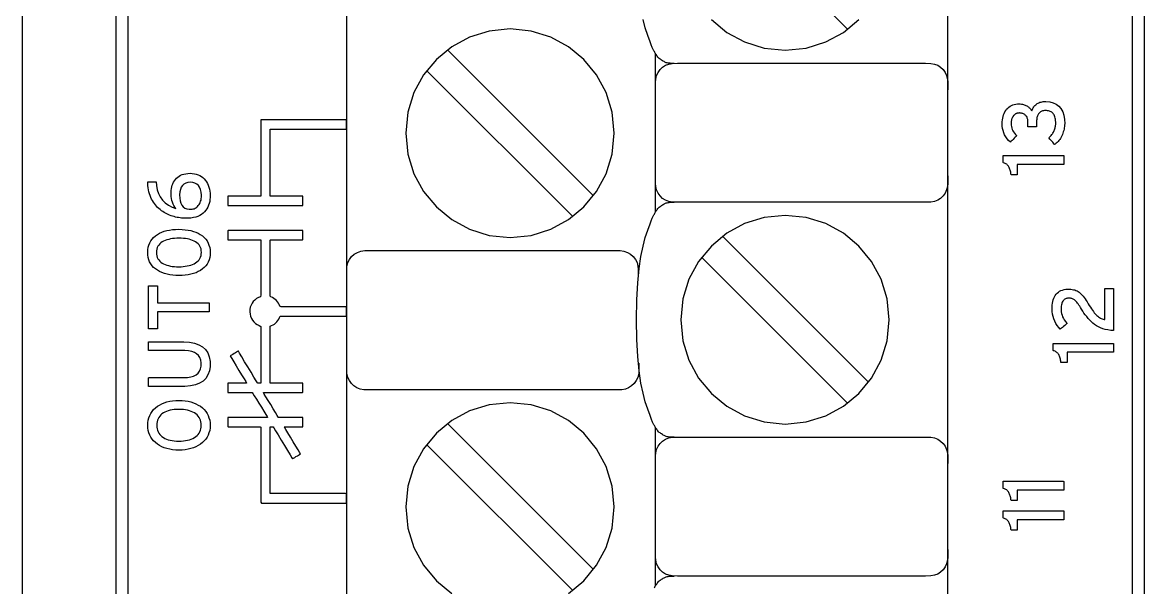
# Model space of a CAD drawing. Extents: x 1 to 47.7, y 0.2 to 33.5.
# Drawn here: x 31.599 to 33.399, y 6.258 to 7.165 of the extents above; entities that cross this region are included whole.
import ezdxf

# ---------------------------------------------------------------- set-up
doc = ezdxf.new("R2010")
doc.units = 0
doc.header["$MEASUREMENT"] = 0
doc.layers.add('6_0____DWG', color=7, linetype='CONTINUOUS')

msp = doc.modelspace()

# ---------------------------------------------------------------- linework, layer by layer
at = {"layer": '6_0____DWG'}
for points in [[(33.3788, 8.6463), (33.3788, 7.9206), (33.3788, 7.5602), (33.3788, 7.3813), (33.3788, 7.2035), (33.3788, 7.027), (33.3788, 6.8521), (33.3788, 6.6789), (33.3788, 6.5076), (33.3788, 6.3385), (33.3788, 6.1716), (33.3788, 6.0074), (33.3788, 5.8458), (33.3788, 5.6872), (33.3788, 5.5316), (33.3788, 5.3795), (33.3788, 5.3047), (33.3788, 5.2308), (33.3788, 5.1578), (33.3788, 5.0859), (33.3788, 5.0148), (33.3788, 4.9448)], [(31.7488, 8.3941), (31.7488, 7.8731), (31.7488, 7.6138), (31.7488, 7.3561), (31.7488, 7.1004), (31.7488, 6.8473), (31.7488, 6.5972), (31.7488, 6.4734), (31.7488, 6.3507), (31.7488, 6.2289), (31.7488, 6.1082), (31.7488, 5.9887), (31.7488, 5.8704), (31.7488, 5.7533), (31.7488, 5.6376), (31.7488, 5.5233), (31.7488, 5.4104), (31.7488, 5.2991), (31.7488, 5.1894), (31.7488, 5.0813), (31.7488, 4.975)], [(33.3988, 4.975), (33.3988, 5.0813), (33.3988, 5.1894), (33.3988, 5.2991), (33.3988, 5.4104), (33.3988, 5.5233), (33.3988, 5.6376), (33.3988, 5.7533), (33.3988, 5.8704), (33.3988, 5.9887), (33.3988, 6.1082), (33.3988, 6.2289), (33.3988, 6.3507), (33.3988, 6.4734), (33.3988, 6.5972), (33.3988, 6.8473), (33.3988, 7.1004), (33.3988, 7.3561), (33.3988, 7.6138), (33.3988, 7.8731), (33.3988, 8.3941)], [(33.0832, 3.3068), (33.0832, 8.2879)], [(31.5991, 6.1578), (31.5991, 6.2824), (31.5991, 6.4084), (31.5991, 6.5358), (31.5991, 6.6644), (31.5991, 6.7944), (31.5991, 6.9257), (31.5991, 7.0581), (31.5991, 7.1917), (31.5991, 7.3264), (31.5991, 7.4622), (31.5991, 7.599), (31.5991, 7.7369), (31.5991, 7.8757), (31.5991, 8.0154), (31.5991, 8.156)], [(31.7688, 4.9914), (31.7688, 5.0621), (31.7688, 5.1337), (31.7688, 5.2064), (31.7688, 5.2799), (31.7688, 5.4298), (31.7688, 5.5831), (31.7688, 5.7397), (31.7688, 5.8993), (31.7688, 6.0618), (31.7688, 6.227), (31.7688, 6.3946), (31.7688, 6.5645), (31.7688, 6.7364), (31.7688, 6.9102), (31.7688, 7.0857), (31.7688, 7.2626), (31.7688, 7.4408), (31.7688, 7.8002), (31.7688, 8.1622)], [(32.1192, 2.9885), (32.1192, 7.9655)], [(32.9226, 7.1544), (32.6883, 7.3887)], [(32.6443, 7.0995), (32.6428, 7.0995), (32.6411, 7.0995), (32.6394, 7.0996), (32.6377, 7.0997), (32.6361, 7.0999), (32.6345, 7.1001), (32.633, 7.1004), (32.6318, 7.1007), (32.6306, 7.1011), (32.6294, 7.1017), (32.6281, 7.1024), (32.6268, 7.1031), (32.6256, 7.1039), (32.6243, 7.1048), (32.623, 7.1056), (32.6218, 7.1064), (32.6205, 7.1072), (32.6194, 7.1085), (32.6183, 7.1098), (32.6173, 7.1111), (32.6164, 7.1123), (32.6155, 7.1136), (32.6147, 7.1148), (32.6139, 7.116), (32.6132, 7.1173), (32.6126, 7.1185), (32.6119, 7.1197), (32.6114, 7.1207), (32.6109, 7.1218), (32.6104, 7.1229), (32.6098, 7.124), (32.6093, 7.1252), (32.6088, 7.1265), (32.6081, 7.128), (32.6057, 7.1343), (32.6019, 7.1446), (32.598, 7.1564), (32.5944, 7.1702)], [(32.704, 7.1698), (32.7288, 7.1494), (32.7572, 7.134), (32.7886, 7.1242), (32.8223, 7.1208), (32.856, 7.1242), (32.8874, 7.134), (32.9158, 7.1494), (32.9405, 7.1698)], [(32.515, 6.8872), (32.2807, 7.1214)], [(32.6144, 6.861), (32.6144, 7.1158)], [(32.6144, 7.0573), (32.6144, 7.0578), (32.6144, 7.0592), (32.6144, 7.0611), (32.6144, 7.0633), (32.6144, 7.0655), (32.6144, 7.0675), (32.6144, 7.069), (32.6144, 7.0697), (32.6148, 7.0745), (32.6162, 7.08), (32.6186, 7.0852), (32.6218, 7.0897), (32.6258, 7.0935), (32.6305, 7.0965), (32.6357, 7.0986), (32.6413, 7.0996), (32.6499, 7.0997), (32.6844, 7.0997), (32.7412, 7.0997), (32.8115, 7.0997), (32.8861, 7.0997), (32.9563, 7.0997), (33.0132, 7.0997), (33.0476, 7.0997), (33.0563, 7.0996), (33.0619, 7.0986), (33.0671, 7.0965), (33.0717, 7.0935), (33.0757, 7.0897), (33.079, 7.0852), (33.0814, 7.08), (33.0828, 7.0745), (33.0832, 7.0697), (33.0832, 7.069), (33.0832, 7.0675), (33.0832, 7.0655), (33.0832, 7.0633), (33.0832, 7.0611), (33.0832, 7.0592), (33.0832, 7.0578), (33.0832, 7.0573)], [(32.4816, 6.8538), (32.2473, 7.088)], [(31.9287, 6.8865), (31.9287, 6.8715), (32.0487, 6.8715), (32.0487, 6.8865), (31.9962, 6.8865), (31.9962, 6.994), (32.1191, 6.994), (32.1191, 7.009), (31.9812, 7.009), (31.9812, 6.8865), (31.9287, 6.8865)], [(33.0832, 6.9192), (33.0832, 6.9187), (33.0832, 6.9174), (33.0832, 6.9155), (33.0832, 6.9133), (33.0832, 6.911), (33.0832, 6.909), (33.0832, 6.9076), (33.0832, 6.9069), (33.0828, 6.9021), (33.0814, 6.8965), (33.079, 6.8914), (33.0757, 6.8869), (33.0717, 6.883), (33.0671, 6.88), (33.0619, 6.878), (33.0563, 6.8769), (33.0476, 6.8768), (33.0132, 6.8768), (32.9563, 6.8768), (32.8861, 6.8768), (32.8115, 6.8768), (32.7412, 6.8768), (32.6844, 6.8768), (32.6499, 6.8768), (32.6413, 6.8769), (32.6357, 6.878), (32.6305, 6.88), (32.6258, 6.883), (32.6218, 6.8869), (32.6186, 6.8914), (32.6162, 6.8965), (32.6148, 6.9021), (32.6144, 6.9069), (32.6144, 6.9076), (32.6144, 6.909), (32.6144, 6.911), (32.6144, 6.9133), (32.6144, 6.9155), (32.6144, 6.9174), (32.6144, 6.9187), (32.6144, 6.9192)], [(32.6443, 6.4995), (32.6428, 6.4995), (32.6411, 6.4995), (32.6394, 6.4996), (32.6377, 6.4997), (32.6361, 6.4999), (32.6345, 6.5001), (32.633, 6.5004), (32.6318, 6.5007), (32.6306, 6.5011), (32.6294, 6.5017), (32.6281, 6.5024), (32.6268, 6.5031), (32.6256, 6.5039), (32.6243, 6.5048), (32.623, 6.5056), (32.6218, 6.5064), (32.6205, 6.5072), (32.6194, 6.5085), (32.6183, 6.5098), (32.6173, 6.5111), (32.6164, 6.5123), (32.6155, 6.5136), (32.6147, 6.5148), (32.6139, 6.516), (32.6132, 6.5173), (32.6126, 6.5185), (32.6119, 6.5197), (32.6114, 6.5207), (32.6109, 6.5218), (32.6104, 6.5229), (32.6098, 6.524), (32.6093, 6.5252), (32.6088, 6.5265), (32.6081, 6.528), (32.6057, 6.5343), (32.6019, 6.5446), (32.598, 6.5564), (32.5944, 6.5702), (32.591, 6.5866), (32.5881, 6.606), (32.5859, 6.6291), (32.5844, 6.6563), (32.5839, 6.6882), (32.5844, 6.72), (32.5859, 6.7472), (32.5881, 6.7703), (32.591, 6.7897), (32.5944, 6.8061), (32.598, 6.8199), (32.6019, 6.8317), (32.6057, 6.842), (32.6081, 6.8483), (32.6088, 6.8498), (32.6093, 6.8512), (32.6098, 6.8523), (32.6104, 6.8535), (32.6109, 6.8545), (32.6114, 6.8556), (32.6119, 6.8567), (32.6126, 6.8578), (32.6132, 6.8591), (32.6139, 6.8603), (32.6147, 6.8615), (32.6155, 6.8628), (32.6164, 6.864), (32.6173, 6.8653), (32.6183, 6.8665), (32.6194, 6.8679), (32.6205, 6.8691), (32.6218, 6.8699), (32.623, 6.8707), (32.6243, 6.8716), (32.6256, 6.8724), (32.6268, 6.8732), (32.6281, 6.874), (32.6294, 6.8746), (32.6306, 6.8752), (32.6318, 6.8757), (32.633, 6.876), (32.6345, 6.8762), (32.6361, 6.8764), (32.6377, 6.8766), (32.6394, 6.8767), (32.6411, 6.8768), (32.6428, 6.8768), (32.6443, 6.8768)], [(32.956, 6.5878), (32.7217, 6.8221)], [(32.1192, 6.7572), (32.1192, 6.7577), (32.1192, 6.759), (32.1192, 6.7609), (32.1192, 6.7631), (32.1192, 6.7653), (32.1192, 6.7673), (32.1192, 6.7688), (32.1192, 6.7695), (32.1196, 6.7743), (32.1211, 6.7799), (32.1236, 6.785), (32.1271, 6.7895), (32.1314, 6.7933), (32.1364, 6.7963), (32.142, 6.7984), (32.148, 6.7994), (32.1567, 6.7995), (32.1907, 6.7995), (32.2468, 6.7995), (32.3161, 6.7995), (32.3898, 6.7995), (32.4591, 6.7995), (32.5152, 6.7995), (32.5492, 6.7995), (32.5579, 6.7994), (32.5639, 6.7984), (32.5695, 6.7963), (32.5745, 6.7933), (32.5787, 6.7895), (32.5822, 6.785), (32.5848, 6.7799), (32.5863, 6.7743), (32.5867, 6.7695), (32.5867, 6.7688), (32.5867, 6.7673), (32.5867, 6.7653), (32.5867, 6.7631), (32.5867, 6.7609), (32.5867, 6.759), (32.5867, 6.7577), (32.5867, 6.7572)], [(32.9226, 6.5544), (32.6883, 6.7887)], [(31.8158, 6.7152), (31.8987, 6.7152), (31.8987, 6.7011), (31.8158, 6.7011), (31.8158, 6.6736), (31.8015, 6.6736), (31.8015, 6.7427), (31.8158, 6.7427), (31.8158, 6.7152)], [(32.5879, 6.6182), (32.5879, 6.6177), (32.5879, 6.6163), (32.5879, 6.6144), (32.5879, 6.6122), (32.5879, 6.61), (32.5879, 6.608), (32.5879, 6.6065), (32.5879, 6.6058), (32.5875, 6.6011), (32.586, 6.5955), (32.5836, 6.5904), (32.5803, 6.5858), (32.5762, 6.582), (32.5714, 6.579), (32.5661, 6.5769), (32.5604, 6.5759), (32.5518, 6.5758), (32.5174, 6.5758), (32.4607, 6.5758), (32.3907, 6.5758), (32.3163, 6.5758), (32.2463, 6.5758), (32.1896, 6.5758), (32.1553, 6.5758), (32.1466, 6.5759), (32.1409, 6.5769), (32.1356, 6.579), (32.1308, 6.582), (32.1268, 6.5858), (32.1234, 6.5904), (32.121, 6.5955), (32.1195, 6.6011), (32.1192, 6.6058), (32.1192, 6.6065), (32.1192, 6.608), (32.1192, 6.61), (32.1192, 6.6122), (32.1192, 6.6144), (32.1192, 6.6163), (32.1192, 6.6177), (32.1192, 6.6182)], [(32.4748, 6.2488), (32.4995, 6.2692), (32.5199, 6.294), (32.5353, 6.3224), (32.545, 6.3538), (32.5484, 6.3876), (32.545, 6.4213), (32.5353, 6.4527), (32.5199, 6.4811), (32.4995, 6.5059), (32.4748, 6.5263), (32.4464, 6.5417), (32.415, 6.5515), (32.3813, 6.5549), (32.3476, 6.5515), (32.3162, 6.5417), (32.2878, 6.5263), (32.263, 6.5059), (32.2425, 6.4811), (32.2271, 6.4527), (32.2173, 6.4213), (32.2139, 6.3876), (32.2173, 6.3538), (32.2271, 6.3224), (32.2425, 6.294), (32.263, 6.2692), (32.2878, 6.2488)], [(32.515, 6.2872), (32.2807, 6.5214)], [(32.6144, 6.261), (32.6144, 6.5158)], [(32.6144, 6.4573), (32.6144, 6.4578), (32.6144, 6.4592), (32.6144, 6.4611), (32.6144, 6.4633), (32.6144, 6.4655), (32.6144, 6.4675), (32.6144, 6.469), (32.6144, 6.4697), (32.6148, 6.4744), (32.6162, 6.48), (32.6186, 6.4852), (32.6218, 6.4897), (32.6258, 6.4935), (32.6305, 6.4965), (32.6357, 6.4986), (32.6413, 6.4996), (32.6499, 6.4997), (32.6844, 6.4997), (32.7412, 6.4997), (32.8115, 6.4997), (32.8861, 6.4997), (32.9563, 6.4997), (33.0132, 6.4997), (33.0476, 6.4997), (33.0563, 6.4996), (33.0619, 6.4986), (33.0671, 6.4965), (33.0717, 6.4935), (33.0757, 6.4897), (33.079, 6.4852), (33.0814, 6.48), (33.0828, 6.4744), (33.0832, 6.4697), (33.0832, 6.469), (33.0832, 6.4675), (33.0832, 6.4655), (33.0832, 6.4633), (33.0832, 6.4611), (33.0832, 6.4592), (33.0832, 6.4578), (33.0832, 6.4573)], [(32.4816, 6.2538), (32.2473, 6.488)], [(33.0832, 6.3192), (33.0832, 6.3187), (33.0832, 6.3174), (33.0832, 6.3155), (33.0832, 6.3133), (33.0832, 6.311), (33.0832, 6.309), (33.0832, 6.3076), (33.0832, 6.3069), (33.0828, 6.3021), (33.0814, 6.2965), (33.079, 6.2914), (33.0757, 6.2869), (33.0717, 6.283), (33.0671, 6.28), (33.0619, 6.278), (33.0563, 6.2769), (33.0476, 6.2768), (33.0132, 6.2768), (32.9563, 6.2768), (32.8861, 6.2768), (32.8115, 6.2768), (32.7412, 6.2768), (32.6844, 6.2768), (32.6499, 6.2768), (32.6413, 6.2769), (32.6357, 6.278), (32.6305, 6.28), (32.6258, 6.283), (32.6218, 6.2869), (32.6186, 6.2914), (32.6162, 6.2965), (32.6148, 6.3021), (32.6144, 6.3069), (32.6144, 6.3076), (32.6144, 6.309), (32.6144, 6.311), (32.6144, 6.3133), (32.6144, 6.3155), (32.6144, 6.3174), (32.6144, 6.3187), (32.6144, 6.3192)], [(32.6126, 6.2578), (32.6132, 6.2591), (32.6139, 6.2603), (32.6147, 6.2615), (32.6155, 6.2628), (32.6164, 6.264), (32.6173, 6.2653), (32.6183, 6.2665), (32.6194, 6.2679), (32.6205, 6.2691), (32.6218, 6.2699), (32.623, 6.2707), (32.6243, 6.2716), (32.6256, 6.2724), (32.6268, 6.2732), (32.6281, 6.274), (32.6294, 6.2746), (32.6306, 6.2752), (32.6318, 6.2757), (32.633, 6.276), (32.6345, 6.2762), (32.6361, 6.2764), (32.6377, 6.2766), (32.6394, 6.2767), (32.6411, 6.2768), (32.6428, 6.2768), (32.6443, 6.2768)]]:
    msp.add_lwpolyline(points, dxfattribs=at)
for points in [[(32.3813, 6.8202), (32.415, 6.8236), (32.4464, 6.8333), (32.4748, 6.8488), (32.4995, 6.8692), (32.5199, 6.894), (32.5353, 6.9224), (32.545, 6.9539), (32.5484, 6.9876), (32.545, 7.0213), (32.5353, 7.0527), (32.5199, 7.0811), (32.4995, 7.1059), (32.4748, 7.1263), (32.4464, 7.1417), (32.415, 7.1515), (32.3813, 7.1549), (32.3476, 7.1515), (32.3162, 7.1417), (32.2878, 7.1263), (32.263, 7.1059), (32.2425, 7.0811), (32.2271, 7.0527), (32.2173, 7.0213), (32.2139, 6.9876), (32.2173, 6.9539), (32.2271, 6.9224), (32.2425, 6.894), (32.263, 6.8692), (32.2878, 6.8488), (32.3162, 6.8333), (32.3476, 6.8236)], [(33.2403, 7.0385), (33.2467, 7.038), (33.2524, 7.0365), (33.2573, 7.0342), (33.2615, 7.031), (33.2648, 7.027), (33.2675, 7.0221), (33.2693, 7.0163), (33.2704, 7.0096), (33.2707, 7.0029), (33.2706, 7.0006), (33.2704, 6.9984), (33.2701, 6.9961), (33.2697, 6.9939), (33.2692, 6.9917), (33.2685, 6.9896), (33.2678, 6.9874), (33.267, 6.9853), (33.2661, 6.9833), (33.2651, 6.9812), (33.264, 6.9793), (33.2628, 6.9775), (33.2615, 6.9758), (33.2601, 6.9742), (33.2587, 6.9727), (33.2572, 6.9713), (33.2556, 6.97), (33.2545, 6.9694), (33.2539, 6.9701), (33.2529, 6.9713), (33.2515, 6.9729), (33.2499, 6.9747), (33.2483, 6.9765), (33.2469, 6.9781), (33.2458, 6.9794), (33.2452, 6.98), (33.2459, 6.9807), (33.2471, 6.9818), (33.2482, 6.9829), (33.2492, 6.984), (33.2502, 6.9852), (33.2511, 6.9865), (33.2519, 6.9877), (33.2527, 6.989), (33.2534, 6.9904), (33.254, 6.9917), (33.2545, 6.9931), (33.255, 6.9946), (33.2554, 6.996), (33.2557, 6.9974), (33.256, 6.9988), (33.2562, 7.0002), (33.2563, 7.0016), (33.2563, 7.003), (33.2563, 7.0054), (33.2561, 7.0077), (33.2559, 7.0099), (33.2555, 7.0118), (33.255, 7.0137), (33.2544, 7.0153), (33.2537, 7.0168), (33.2529, 7.0181), (33.252, 7.0193), (33.251, 7.0203), (33.2499, 7.0211), (33.2488, 7.0219), (33.2475, 7.0225), (33.2462, 7.023), (33.2448, 7.0234), (33.2433, 7.0237), (33.2417, 7.0238), (33.24, 7.0239), (33.2384, 7.0238), (33.2369, 7.0236), (33.2354, 7.0232), (33.2341, 7.0228), (33.2329, 7.0222), (33.2317, 7.0216), (33.2307, 7.0208), (33.2297, 7.0199), (33.2289, 7.0188), (33.2282, 7.0177), (33.2276, 7.0165), (33.227, 7.0152), (33.2266, 7.0139), (33.2262, 7.0125), (33.226, 7.011), (33.2258, 7.0094), (33.2257, 7.0078), (33.2257, 7.0067), (33.2257, 7.0062), (33.2257, 7.0052), (33.2257, 7.0038), (33.2257, 7.0024), (33.2257, 7.0009), (33.2257, 6.9996), (33.2257, 6.9986), (33.2257, 6.998), (33.2255, 6.998), (33.2245, 6.998), (33.2228, 6.998), (33.2206, 6.998), (33.2183, 6.998), (33.216, 6.998), (33.2139, 6.998), (33.2124, 6.998), (33.2116, 6.998), (33.2116, 6.9981), (33.2116, 6.9988), (33.2116, 6.9999), (33.2116, 7.0013), (33.2116, 7.0027), (33.2116, 7.0042), (33.2116, 7.0054), (33.2116, 7.0063), (33.2116, 7.0067), (33.2115, 7.0079), (33.2114, 7.0093), (33.2112, 7.0107), (33.2108, 7.0119), (33.2104, 7.013), (33.2098, 7.0141), (33.2092, 7.0151), (33.2084, 7.0159), (33.2076, 7.0167), (33.2067, 7.0174), (33.2057, 7.018), (33.2048, 7.0186), (33.2038, 7.019), (33.2027, 7.0194), (33.2016, 7.0196), (33.2005, 7.0198), (33.1993, 7.0199), (33.1981, 7.02), (33.1977, 7.02), (33.1972, 7.0199), (33.1967, 7.0199), (33.1962, 7.0198), (33.1957, 7.0197), (33.1952, 7.0196), (33.1946, 7.0195), (33.1941, 7.0194), (33.1936, 7.0192), (33.193, 7.019), (33.1925, 7.0188), (33.192, 7.0185), (33.1915, 7.0181), (33.191, 7.0178), (33.1906, 7.0174), (33.1901, 7.017), (33.1897, 7.0166), (33.1892, 7.0161), (33.1888, 7.0157), (33.1883, 7.0151), (33.1879, 7.0146), (33.1875, 7.014), (33.1871, 7.0134), (33.1868, 7.0127), (33.1864, 7.012), (33.1861, 7.0113), (33.1859, 7.0105), (33.1856, 7.0097), (33.1854, 7.0088), (33.1852, 7.0079), (33.1851, 7.0069), (33.185, 7.0059), (33.1849, 7.0048), (33.1848, 7.0037), (33.1848, 7.0025), (33.1849, 7.0005), (33.1852, 6.9981), (33.1857, 6.9958), (33.1864, 6.9936), (33.1874, 6.9915), (33.1886, 6.9895), (33.19, 6.9875), (33.1917, 6.9856), (33.1936, 6.9838), (33.1936, 6.9833), (33.1927, 6.9824), (33.1913, 6.981), (33.1897, 6.9794), (33.188, 6.9776), (33.1863, 6.9759), (33.1849, 6.9745), (33.1839, 6.9735), (33.1836, 6.9731), (33.1808, 6.9758), (33.1783, 6.9787), (33.1762, 6.9817), (33.1744, 6.9849), (33.173, 6.9882), (33.1718, 6.9917), (33.171, 6.9953), (33.1706, 6.9991), (33.1704, 7.0029), (33.1705, 7.0059), (33.1708, 7.0088), (33.1713, 7.0116), (33.1719, 7.0143), (33.1727, 7.0168), (33.1737, 7.0193), (33.1748, 7.0216), (33.1761, 7.0238), (33.1776, 7.0259), (33.1793, 7.0277), (33.1811, 7.0294), (33.1831, 7.0308), (33.1852, 7.032), (33.1875, 7.033), (33.1899, 7.0337), (33.1925, 7.0342), (33.1952, 7.0345), (33.1976, 7.0346), (33.1995, 7.0345), (33.2012, 7.0343), (33.2029, 7.034), (33.2045, 7.0337), (33.206, 7.0333), (33.2073, 7.0328), (33.2086, 7.0322), (33.2098, 7.0316), (33.2109, 7.0309), (33.212, 7.0301), (33.213, 7.0293), (33.2139, 7.0285), (33.2148, 7.0276), (33.2157, 7.0266), (33.2165, 7.0256), (33.2172, 7.0246), (33.2179, 7.0235), (33.2184, 7.0243), (33.2189, 7.0257), (33.2195, 7.0271), (33.2203, 7.0285), (33.2211, 7.0297), (33.222, 7.0309), (33.223, 7.032), (33.2242, 7.0331), (33.2254, 7.034), (33.2267, 7.035), (33.2281, 7.0358), (33.2295, 7.0365), (33.2311, 7.0371), (33.2328, 7.0376), (33.2345, 7.038), (33.2363, 7.0382), (33.2383, 7.0384)], [(33.2692, 6.9375), (33.2663, 6.9375), (33.2587, 6.9375), (33.2479, 6.9375), (33.2352, 6.9375), (33.2221, 6.9375), (33.2102, 6.9375), (33.2008, 6.9375), (33.1954, 6.9375), (33.1946, 6.9373), (33.1946, 6.9361), (33.1946, 6.934), (33.1946, 6.9313), (33.1946, 6.9284), (33.1946, 6.9256), (33.1946, 6.9231), (33.1946, 6.9214), (33.1946, 6.9208), (33.1942, 6.9208), (33.1932, 6.9208), (33.1918, 6.9208), (33.19, 6.9208), (33.1883, 6.9208), (33.1867, 6.9208), (33.1854, 6.9208), (33.1847, 6.9208), (33.1845, 6.9217), (33.1843, 6.9234), (33.1841, 6.925), (33.1837, 6.9266), (33.1833, 6.9281), (33.1829, 6.9295), (33.1824, 6.9309), (33.1818, 6.9323), (33.1811, 6.9336), (33.1804, 6.9347), (33.1796, 6.9358), (33.1787, 6.9368), (33.1777, 6.9376), (33.1766, 6.9384), (33.1754, 6.939), (33.1741, 6.9396), (33.1727, 6.94), (33.172, 6.9403), (33.172, 6.9411), (33.172, 6.9426), (33.172, 6.9444), (33.172, 6.9464), (33.172, 6.9483), (33.172, 6.95), (33.172, 6.9512), (33.172, 6.9516), (33.1757, 6.9516), (33.1856, 6.9516), (33.1997, 6.9516), (33.2163, 6.9516), (33.2333, 6.9516), (33.2489, 6.9516), (33.2611, 6.9516), (33.2682, 6.9516), (33.2692, 6.9515), (33.2692, 6.9504), (33.2692, 6.9487), (33.2692, 6.9464), (33.2692, 6.9439), (33.2692, 6.9415), (33.2692, 6.9395), (33.2692, 6.938)], [(31.8679, 6.9232), (31.8714, 6.923), (31.8748, 6.9225), (31.8779, 6.9218), (31.8809, 6.9208), (31.8836, 6.9196), (31.8861, 6.918), (31.8885, 6.9162), (31.8906, 6.9142), (31.8925, 6.9119), (31.8943, 6.9094), (31.8958, 6.9068), (31.8971, 6.904), (31.8981, 6.901), (31.899, 6.8979), (31.8996, 6.8947), (31.9001, 6.8913), (31.9003, 6.8877), (31.9002, 6.8842), (31.8999, 6.8809), (31.8994, 6.8777), (31.8987, 6.8747), (31.8977, 6.8718), (31.8964, 6.869), (31.8949, 6.8664), (31.8932, 6.8638), (31.8912, 6.8615), (31.889, 6.8592), (31.8864, 6.8573), (31.8836, 6.8556), (31.8805, 6.8541), (31.8771, 6.853), (31.8733, 6.8521), (31.8693, 6.8514), (31.865, 6.8511), (31.861, 6.851), (31.8587, 6.851), (31.8564, 6.8512), (31.8541, 6.8514), (31.8518, 6.8517), (31.8495, 6.8521), (31.8471, 6.8525), (31.8447, 6.853), (31.8423, 6.8536), (31.8399, 6.8543), (31.8376, 6.8551), (31.8352, 6.856), (31.8329, 6.8569), (31.8307, 6.858), (31.8284, 6.8592), (31.8262, 6.8604), (31.8241, 6.8618), (31.8219, 6.8632), (31.8198, 6.8649), (31.8179, 6.8666), (31.8159, 6.8684), (31.8141, 6.8704), (31.8124, 6.8725), (31.8107, 6.8747), (31.8092, 6.877), (31.8077, 6.8794), (31.8063, 6.8819), (31.805, 6.8845), (31.8039, 6.8874), (31.8029, 6.8903), (31.802, 6.8934), (31.8013, 6.8967), (31.8007, 6.9001), (31.8003, 6.9036), (31.8001, 6.9073), (31.8001, 6.9094), (31.801, 6.9094), (31.8026, 6.9094), (31.8048, 6.9094), (31.8071, 6.9094), (31.8094, 6.9094), (31.8114, 6.9094), (31.8129, 6.9094), (31.8136, 6.9094), (31.8141, 6.9037), (31.8154, 6.8969), (31.8174, 6.8907), (31.8202, 6.8852), (31.8238, 6.8802), (31.8282, 6.8759), (31.8333, 6.8722), (31.8392, 6.8691), (31.8452, 6.8669), (31.8435, 6.8691), (31.8421, 6.8714), (31.8408, 6.8739), (31.8397, 6.8766), (31.8389, 6.8795), (31.8382, 6.8826), (31.8378, 6.8859), (31.8376, 6.8893), (31.8376, 6.8927), (31.8377, 6.8957), (31.8381, 6.8986), (31.8386, 6.9013), (31.8394, 6.9039), (31.8403, 6.9064), (31.8415, 6.9088), (31.8428, 6.9111), (31.8444, 6.9133), (31.8461, 6.9153), (31.8481, 6.9171), (31.8503, 6.9187), (31.8527, 6.92), (31.8553, 6.9211), (31.8581, 6.922), (31.8612, 6.9226), (31.8644, 6.923)], [(31.8682, 6.909), (31.8642, 6.9086), (31.8609, 6.9076), (31.858, 6.906), (31.8556, 6.9037), (31.8537, 6.9009), (31.8524, 6.8974), (31.8516, 6.8933), (31.8512, 6.8886), (31.8514, 6.8835), (31.8521, 6.879), (31.8532, 6.8752), (31.8549, 6.8719), (31.8571, 6.8694), (31.8598, 6.8674), (31.863, 6.8661), (31.8667, 6.8654), (31.8694, 6.8654), (31.8711, 6.8656), (31.8728, 6.8659), (31.8744, 6.8664), (31.8759, 6.8671), (31.8773, 6.8679), (31.8787, 6.8689), (31.88, 6.8701), (31.8812, 6.8714), (31.8824, 6.8729), (31.8834, 6.8745), (31.8842, 6.8763), (31.8849, 6.8782), (31.8855, 6.8803), (31.8859, 6.8825), (31.8861, 6.8849), (31.8861, 6.8879), (31.8857, 6.8928), (31.8848, 6.8971), (31.8833, 6.9007), (31.8813, 6.9036), (31.8788, 6.9059), (31.8758, 6.9076), (31.8722, 6.9086)], [(32.8223, 6.5208), (32.856, 6.5242), (32.8874, 6.534), (32.9158, 6.5494), (32.9405, 6.5698), (32.9609, 6.5946), (32.9763, 6.6231), (32.986, 6.6545), (32.9894, 6.6882), (32.986, 6.7219), (32.9763, 6.7533), (32.9609, 6.7817), (32.9405, 6.8065), (32.9158, 6.8269), (32.8874, 6.8424), (32.856, 6.8521), (32.8223, 6.8555), (32.7886, 6.8521), (32.7572, 6.8424), (32.7288, 6.8269), (32.704, 6.8065), (32.6835, 6.7817), (32.6681, 6.7533), (32.6583, 6.7219), (32.6549, 6.6882), (32.6583, 6.6545), (32.6681, 6.6231), (32.6835, 6.5946), (32.704, 6.5698), (32.7288, 6.5494), (32.7572, 6.534), (32.7886, 6.5242)], [(31.8499, 6.8333), (31.8551, 6.8331), (31.86, 6.8327), (31.8647, 6.8321), (31.8691, 6.8312), (31.8733, 6.83), (31.8772, 6.8286), (31.881, 6.8269), (31.8844, 6.8249), (31.8877, 6.8227), (31.8906, 6.8202), (31.8931, 6.8175), (31.8952, 6.8146), (31.897, 6.8113), (31.8983, 6.8079), (31.8994, 6.8042), (31.9, 6.8002), (31.9003, 6.796), (31.9, 6.7918), (31.8994, 6.7879), (31.8984, 6.7843), (31.897, 6.7808), (31.8952, 6.7776), (31.8931, 6.7747), (31.8906, 6.772), (31.8878, 6.7696), (31.8846, 6.7673), (31.8812, 6.7654), (31.8775, 6.7637), (31.8736, 6.7623), (31.8694, 6.7611), (31.865, 6.7602), (31.8603, 6.7595), (31.8554, 6.7591), (31.8502, 6.759), (31.8451, 6.7592), (31.8401, 6.7595), (31.8355, 6.7602), (31.831, 6.7611), (31.8268, 6.7623), (31.8229, 6.7638), (31.8191, 6.7655), (31.8157, 6.7675), (31.8124, 6.7697), (31.8095, 6.7722), (31.807, 6.7749), (31.8049, 6.7779), (31.8031, 6.7811), (31.8018, 6.7845), (31.8008, 6.7882), (31.8002, 6.7921), (31.8, 6.7963), (31.8002, 6.8005), (31.8008, 6.8044), (31.8018, 6.8081), (31.8032, 6.8116), (31.8049, 6.8148), (31.807, 6.8177), (31.8095, 6.8204), (31.8123, 6.8229), (31.8155, 6.8251), (31.8189, 6.827), (31.8226, 6.8286), (31.8266, 6.8301), (31.8307, 6.8312), (31.8352, 6.8321), (31.8398, 6.8328), (31.8448, 6.8331)], [(31.9812, 6.8165), (31.9812, 6.8133), (31.9812, 6.8047), (31.9812, 6.7924), (31.9812, 6.7778), (31.9812, 6.7625), (31.9812, 6.748), (31.9812, 6.736), (31.9812, 6.7279), (31.9809, 6.7251), (31.9776, 6.7238), (31.9746, 6.722), (31.9719, 6.7198), (31.9694, 6.7173), (31.9674, 6.7145), (31.9658, 6.7114), (31.9646, 6.7081), (31.9639, 6.7045), (31.9637, 6.7008), (31.9641, 6.6971), (31.965, 6.6937), (31.9663, 6.6904), (31.9681, 6.6874), (31.9703, 6.6847), (31.9728, 6.6823), (31.9757, 6.6803), (31.9788, 6.6787), (31.9812, 6.6775), (31.9812, 6.6727), (31.9812, 6.6629), (31.9812, 6.6498), (31.9812, 6.6348), (31.9812, 6.6196), (31.9812, 6.6056), (31.9812, 6.5945), (31.9812, 6.5878), (31.9812, 6.5865), (31.9809, 6.5865), (31.9804, 6.5865), (31.9796, 6.5865), (31.9788, 6.5865), (31.978, 6.5865), (31.9772, 6.5865), (31.9767, 6.5865), (31.9763, 6.5865), (31.976, 6.5869), (31.974, 6.5902), (31.9704, 6.5961), (31.9658, 6.6038), (31.9606, 6.6123), (31.9555, 6.6208), (31.9509, 6.6284), (31.9473, 6.6343), (31.9454, 6.6375), (31.945, 6.6378), (31.9441, 6.6372), (31.9426, 6.6363), (31.9406, 6.6351), (31.9385, 6.6338), (31.9364, 6.6326), (31.9345, 6.6314), (31.9331, 6.6306), (31.9324, 6.6301), (31.9327, 6.6294), (31.9347, 6.6261), (31.9379, 6.6208), (31.942, 6.6141), (31.9464, 6.6068), (31.9507, 6.5997), (31.9545, 6.5935), (31.9573, 6.5888), (31.9587, 6.5866), (31.9581, 6.5865), (31.9557, 6.5865), (31.9519, 6.5865), (31.9473, 6.5865), (31.9423, 6.5865), (31.9374, 6.5865), (31.9332, 6.5865), (31.9301, 6.5865), (31.9287, 6.5865), (31.9287, 6.5861), (31.9287, 6.5848), (31.9287, 6.5829), (31.9287, 6.5805), (31.9287, 6.578), (31.9287, 6.5756), (31.9287, 6.5735), (31.9287, 6.5721), (31.9287, 6.5715), (31.9299, 6.5715), (31.9334, 6.5715), (31.9386, 6.5715), (31.9448, 6.5715), (31.9514, 6.5715), (31.9576, 6.5715), (31.9629, 6.5715), (31.9665, 6.5715), (31.9678, 6.5715), (31.9687, 6.57), (31.971, 6.5662), (31.9743, 6.5608), (31.9782, 6.5544), (31.9823, 6.5477), (31.9861, 6.5413), (31.9893, 6.5361), (31.9914, 6.5326), (31.992, 6.5315), (31.9893, 6.5315), (31.983, 6.5315), (31.9742, 6.5315), (31.964, 6.5315), (31.9534, 6.5315), (31.9435, 6.5315), (31.9354, 6.5315), (31.9301, 6.5315), (31.9287, 6.5315), (31.9287, 6.5307), (31.9287, 6.5292), (31.9287, 6.527), (31.9287, 6.5246), (31.9287, 6.5221), (31.9287, 6.5198), (31.9287, 6.5179), (31.9287, 6.5167), (31.9289, 6.5165), (31.9318, 6.5165), (31.9374, 6.5165), (31.945, 6.5165), (31.9536, 6.5165), (31.9624, 6.5165), (31.9704, 6.5165), (31.9767, 6.5165), (31.9805, 6.5165), (31.9812, 6.5158), (31.9812, 6.5084), (31.9812, 6.4947), (31.9812, 6.4766), (31.9812, 6.4564), (31.9812, 6.4361), (31.9812, 6.4177), (31.9812, 6.4034), (31.9812, 6.3951), (31.9824, 6.394), (31.9915, 6.394), (32.0075, 6.394), (32.0281, 6.394), (32.051, 6.394), (32.0737, 6.394), (32.0941, 6.394), (32.1097, 6.394), (32.1182, 6.394), (32.1191, 6.3942), (32.1191, 6.3952), (32.1191, 6.397), (32.1191, 6.3993), (32.1191, 6.4018), (32.1191, 6.4043), (32.1191, 6.4064), (32.1191, 6.4081), (32.1191, 6.4089), (32.1171, 6.409), (32.1077, 6.409), (32.0925, 6.409), (32.0736, 6.409), (32.0531, 6.409), (32.033, 6.409), (32.0155, 6.409), (32.0026, 6.409), (31.9965, 6.409), (31.9962, 6.4112), (31.9962, 6.42), (31.9962, 6.4337), (31.9962, 6.4504), (31.9962, 6.4684), (31.9962, 6.4858), (31.9962, 6.5009), (31.9962, 6.5117), (31.9962, 6.5164), (31.9963, 6.5165), (31.9968, 6.5165), (31.9974, 6.5165), (31.9982, 6.5165), (31.999, 6.5165), (31.9998, 6.5165), (32.0005, 6.5165), (32.001, 6.5165), (32.0012, 6.5165), (32.0021, 6.5148), (32.005, 6.5101), (32.0092, 6.5033), (32.0141, 6.4951), (32.0193, 6.4865), (32.0243, 6.4783), (32.0285, 6.4714), (32.0313, 6.4667), (32.0323, 6.4651), (32.0328, 6.4654), (32.034, 6.4661), (32.0358, 6.4672), (32.0378, 6.4685), (32.04, 6.4698), (32.042, 6.471), (32.0437, 6.472), (32.0448, 6.4727), (32.0451, 6.4729), (32.0439, 6.4748), (32.0413, 6.4792), (32.0376, 6.4853), (32.0333, 6.4924), (32.0289, 6.4997), (32.0248, 6.5065), (32.0214, 6.512), (32.0193, 6.5156), (32.0188, 6.5165), (32.0203, 6.5165), (32.0234, 6.5165), (32.0277, 6.5165), (32.0326, 6.5165), (32.0376, 6.5165), (32.0422, 6.5165), (32.0459, 6.5165), (32.0482, 6.5165), (32.0487, 6.5165), (32.0487, 6.5174), (32.0487, 6.519), (32.0487, 6.5212), (32.0487, 6.5237), (32.0487, 6.5262), (32.0487, 6.5284), (32.0487, 6.5302), (32.0487, 6.5313), (32.0485, 6.5315), (32.0461, 6.5315), (32.0416, 6.5315), (32.0359, 6.5315), (32.0294, 6.5315), (32.0229, 6.5315), (32.0171, 6.5315), (32.0125, 6.5315), (32.01, 6.5315), (32.0094, 6.5319), (32.0078, 6.5345), (32.0049, 6.5392), (32.0013, 6.5452), (31.9973, 6.5519), (31.9933, 6.5585), (31.9897, 6.5644), (31.987, 6.5689), (31.9855, 6.5713), (31.9862, 6.5715), (31.9908, 6.5715), (31.9984, 6.5715), (32.0081, 6.5715), (32.0187, 6.5715), (32.0291, 6.5715), (32.0382, 6.5715), (32.0451, 6.5715), (32.0485, 6.5715), (32.0487, 6.5718), (32.0487, 6.5729), (32.0487, 6.5748), (32.0487, 6.5771), (32.0487, 6.5796), (32.0487, 6.5821), (32.0487, 6.5842), (32.0487, 6.5857), (32.0487, 6.5865), (32.0476, 6.5865), (32.0432, 6.5865), (32.0365, 6.5865), (32.0283, 6.5865), (32.0195, 6.5865), (32.011, 6.5865), (32.0037, 6.5865), (31.9985, 6.5865), (31.9962, 6.5865), (31.9962, 6.589), (31.9962, 6.597), (31.9962, 6.609), (31.9962, 6.6234), (31.9962, 6.6387), (31.9962, 6.6534), (31.9962, 6.6658), (31.9962, 6.6744), (31.9962, 6.6778), (31.9987, 6.6787), (32.0011, 6.6799), (32.0033, 6.6813), (32.0054, 6.683), (32.0073, 6.6849), (32.0089, 6.687), (32.0104, 6.6892), (32.0116, 6.6916), (32.0125, 6.694), (32.0167, 6.694), (32.027, 6.694), (32.0417, 6.694), (32.0589, 6.694), (32.0768, 6.694), (32.0935, 6.694), (32.1073, 6.694), (32.1164, 6.694), (32.1191, 6.694), (32.1191, 6.6947), (32.1191, 6.6962), (32.1191, 6.6983), (32.1191, 6.7007), (32.1191, 6.7033), (32.1191, 6.7056), (32.1191, 6.7075), (32.1191, 6.7087), (32.1188, 6.709), (32.1133, 6.709), (32.102, 6.709), (32.0868, 6.709), (32.0693, 6.709), (32.0515, 6.709), (32.0352, 6.709), (32.0221, 6.709), (32.0141, 6.709), (32.0121, 6.7099), (32.0111, 6.7124), (32.0098, 6.7147), (32.0083, 6.7169), (32.0065, 6.7189), (32.0046, 6.7207), (32.0024, 6.7223), (32.0001, 6.7236), (31.9976, 6.7247), (31.9962, 6.7259), (31.9962, 6.7316), (31.9962, 6.742), (31.9962, 6.7556), (31.9962, 6.7707), (31.9962, 6.7858), (31.9962, 6.7994), (31.9962, 6.8099), (31.9962, 6.8158), (31.9968, 6.8165), (32.0004, 6.8165), (32.0066, 6.8165), (32.0145, 6.8165), (32.0232, 6.8165), (32.0318, 6.8165), (32.0395, 6.8165), (32.0454, 6.8165), (32.0485, 6.8165), (32.0487, 6.8167), (32.0487, 6.8178), (32.0487, 6.8196), (32.0487, 6.8219), (32.0487, 6.8244), (32.0487, 6.8269), (32.0487, 6.829), (32.0487, 6.8306), (32.0487, 6.8314), (32.0465, 6.8315), (32.037, 6.8315), (32.022, 6.8315), (32.0034, 6.8315), (31.9833, 6.8315), (31.9638, 6.8315), (31.9468, 6.8315), (31.9345, 6.8315), (31.9289, 6.8315), (31.9287, 6.8311), (31.9287, 6.8299), (31.9287, 6.8279), (31.9287, 6.8256), (31.9287, 6.8231), (31.9287, 6.8206), (31.9287, 6.8186), (31.9287, 6.8171), (31.9287, 6.8165), (31.9302, 6.8165), (31.9349, 6.8165), (31.9418, 6.8165), (31.9502, 6.8165), (31.959, 6.8165), (31.9674, 6.8165), (31.9745, 6.8165), (31.9794, 6.8165)], [(31.8502, 6.819), (31.8466, 6.819), (31.8431, 6.8187), (31.8398, 6.8184), (31.8367, 6.8179), (31.8337, 6.8172), (31.8308, 6.8164), (31.8281, 6.8155), (31.8255, 6.8144), (31.8232, 6.8131), (31.8211, 6.8117), (31.8192, 6.81), (31.8177, 6.8081), (31.8164, 6.8061), (31.8154, 6.8039), (31.8147, 6.8014), (31.8142, 6.7988), (31.8141, 6.796), (31.8142, 6.7932), (31.8147, 6.7907), (31.8154, 6.7883), (31.8164, 6.7861), (31.8176, 6.7841), (31.8192, 6.7822), (31.821, 6.7806), (31.8231, 6.7792), (31.8254, 6.7779), (31.8279, 6.7768), (31.8305, 6.7758), (31.8334, 6.775), (31.8364, 6.7743), (31.8395, 6.7738), (31.8428, 6.7735), (31.8463, 6.7733), (31.8499, 6.7732), (31.8535, 6.7733), (31.857, 6.7736), (31.8603, 6.7739), (31.8634, 6.7745), (31.8664, 6.7752), (31.8692, 6.776), (31.8719, 6.777), (31.8744, 6.7781), (31.8768, 6.7794), (31.8789, 6.7809), (31.8808, 6.7825), (31.8824, 6.7844), (31.8838, 6.7864), (31.8848, 6.7886), (31.8855, 6.791), (31.886, 6.7935), (31.8862, 6.7963), (31.886, 6.7991), (31.8855, 6.8017), (31.8848, 6.8041), (31.8838, 6.8063), (31.8825, 6.8084), (31.8809, 6.8102), (31.879, 6.8118), (31.8769, 6.8133), (31.8745, 6.8145), (31.872, 6.8156), (31.8694, 6.8165), (31.8666, 6.8173), (31.8637, 6.8179), (31.8605, 6.8184), (31.8573, 6.8188), (31.8538, 6.819)], [(33.3492, 6.6707), (33.3445, 6.6711), (33.3401, 6.6717), (33.3359, 6.6726), (33.332, 6.6737), (33.3283, 6.6751), (33.3248, 6.6766), (33.3215, 6.6784), (33.3186, 6.6805), (33.3158, 6.6828), (33.3132, 6.6852), (33.3107, 6.6878), (33.3083, 6.6904), (33.306, 6.6931), (33.3038, 6.696), (33.3017, 6.6989), (33.2996, 6.702), (33.2977, 6.7051), (33.2961, 6.7079), (33.2948, 6.7099), (33.2936, 6.7117), (33.2924, 6.7135), (33.2913, 6.715), (33.2902, 6.7164), (33.2891, 6.7176), (33.2881, 6.7187), (33.2871, 6.7196), (33.2862, 6.7203), (33.2852, 6.7209), (33.2842, 6.7214), (33.2832, 6.7219), (33.2821, 6.7222), (33.2811, 6.7225), (33.28, 6.7227), (33.2789, 6.7229), (33.2778, 6.7229), (33.2765, 6.7229), (33.2753, 6.7227), (33.2741, 6.7225), (33.2729, 6.7221), (33.2719, 6.7216), (33.2709, 6.7211), (33.27, 6.7204), (33.2691, 6.7196), (33.2683, 6.7187), (33.2676, 6.7177), (33.2669, 6.7165), (33.2664, 6.7151), (33.2659, 6.7136), (33.2656, 6.712), (33.2653, 6.7102), (33.2651, 6.7083), (33.265, 6.7063), (33.265, 6.7039), (33.2652, 6.701), (33.2657, 6.6983), (33.2665, 6.6956), (33.2674, 6.6929), (33.2687, 6.6904), (33.2701, 6.6879), (33.2718, 6.6855), (33.2737, 6.6831), (33.2745, 6.682), (33.2737, 6.6814), (33.2724, 6.6803), (33.2707, 6.6789), (33.2688, 6.6774), (33.267, 6.6759), (33.2654, 6.6746), (33.2642, 6.6736), (33.2636, 6.6731), (33.2614, 6.6756), (33.2589, 6.6789), (33.2567, 6.6823), (33.2548, 6.6858), (33.2533, 6.6895), (33.2521, 6.6932), (33.2512, 6.6971), (33.2507, 6.7012), (33.2504, 6.7053), (33.2505, 6.7086), (33.2508, 6.7117), (33.2512, 6.7147), (33.2518, 6.7175), (33.2525, 6.7202), (33.2534, 6.7227), (33.2545, 6.725), (33.2557, 6.7271), (33.2572, 6.7291), (33.2588, 6.7309), (33.2606, 6.7324), (33.2626, 6.7338), (33.2648, 6.7349), (33.2672, 6.7358), (33.2697, 6.7365), (33.2724, 6.737), (33.2753, 6.7372), (33.2781, 6.7373), (33.2804, 6.7371), (33.2827, 6.7368), (33.2849, 6.7364), (33.2869, 6.7359), (33.2888, 6.7352), (33.2907, 6.7343), (33.2924, 6.7333), (33.294, 6.7322), (33.2955, 6.7308), (33.297, 6.7293), (33.2986, 6.7276), (33.3002, 6.7258), (33.3018, 6.7238), (33.3034, 6.7216), (33.305, 6.7192), (33.3067, 6.7167), (33.3084, 6.7139), (33.3101, 6.711), (33.3119, 6.7083), (33.3135, 6.7058), (33.3152, 6.7035), (33.3167, 6.7014), (33.3182, 6.6994), (33.3197, 6.6977), (33.3211, 6.6962), (33.3225, 6.6949), (33.3238, 6.6938), (33.3252, 6.6927), (33.3267, 6.6918), (33.3281, 6.6909), (33.3295, 6.6902), (33.331, 6.6895), (33.3325, 6.689), (33.334, 6.6886), (33.3351, 6.6886), (33.3351, 6.6915), (33.3351, 6.6971), (33.3351, 6.7045), (33.3351, 6.7128), (33.3351, 6.7212), (33.3351, 6.7288), (33.3351, 6.7346), (33.3351, 6.7379), (33.3352, 6.7382), (33.3362, 6.7382), (33.338, 6.7382), (33.3401, 6.7382), (33.3425, 6.7382), (33.3449, 6.7382), (33.3469, 6.7382), (33.3484, 6.7382), (33.3491, 6.7382), (33.3492, 6.7367), (33.3492, 6.731), (33.3492, 6.7222), (33.3492, 6.7115), (33.3492, 6.7), (33.3492, 6.689), (33.3492, 6.6796), (33.3492, 6.6731)], [(31.8582, 6.6527), (31.8673, 6.6521), (31.8753, 6.6506), (31.8822, 6.6481), (31.888, 6.6447), (31.8927, 6.6403), (31.8962, 6.6349), (31.8987, 6.6286), (31.9, 6.6213), (31.9001, 6.6133), (31.899, 6.606), (31.8967, 6.5996), (31.8934, 6.5941), (31.8889, 6.5896), (31.8833, 6.5861), (31.8766, 6.5835), (31.8687, 6.5819), (31.8598, 6.5812), (31.8565, 6.5811), (31.8515, 6.5811), (31.8439, 6.5811), (31.8346, 6.5811), (31.8248, 6.5811), (31.8156, 6.5811), (31.8079, 6.5811), (31.8029, 6.5811), (31.8015, 6.5812), (31.8015, 6.5819), (31.8015, 6.5834), (31.8015, 6.5855), (31.8015, 6.5879), (31.8015, 6.5904), (31.8015, 6.5925), (31.8015, 6.5942), (31.8015, 6.5951), (31.8023, 6.5952), (31.8066, 6.5952), (31.8138, 6.5952), (31.8228, 6.5952), (31.8325, 6.5952), (31.8418, 6.5952), (31.8499, 6.5952), (31.8554, 6.5952), (31.8575, 6.5952), (31.8637, 6.5955), (31.8691, 6.5964), (31.8737, 6.5978), (31.8776, 6.5999), (31.8807, 6.6025), (31.8831, 6.6057), (31.8847, 6.6095), (31.8856, 6.6139), (31.8857, 6.6188), (31.885, 6.6233), (31.8836, 6.6273), (31.8814, 6.6307), (31.8785, 6.6334), (31.8749, 6.6356), (31.8706, 6.6372), (31.8655, 6.6382), (31.8597, 6.6386), (31.8571, 6.6386), (31.852, 6.6386), (31.8443, 6.6386), (31.8349, 6.6386), (31.8251, 6.6386), (31.8157, 6.6386), (31.808, 6.6386), (31.8029, 6.6386), (31.8015, 6.6386), (31.8015, 6.6393), (31.8015, 6.6409), (31.8015, 6.643), (31.8015, 6.6454), (31.8015, 6.6478), (31.8015, 6.65), (31.8015, 6.6517), (31.8015, 6.6526), (31.8023, 6.6527), (31.8067, 6.6527), (31.8139, 6.6527), (31.823, 6.6527), (31.8328, 6.6527), (31.8423, 6.6527), (31.8504, 6.6527), (31.8561, 6.6527)], [(33.3492, 6.636), (33.3463, 6.636), (33.3387, 6.636), (33.3279, 6.636), (33.3152, 6.636), (33.3021, 6.636), (33.2902, 6.636), (33.2808, 6.636), (33.2754, 6.636), (33.2746, 6.6359), (33.2746, 6.6347), (33.2746, 6.6325), (33.2746, 6.6299), (33.2746, 6.6269), (33.2746, 6.6241), (33.2746, 6.6217), (33.2746, 6.62), (33.2746, 6.6193), (33.2743, 6.6193), (33.2732, 6.6193), (33.2718, 6.6193), (33.2701, 6.6193), (33.2683, 6.6193), (33.2667, 6.6193), (33.2654, 6.6193), (33.2647, 6.6193), (33.2645, 6.6202), (33.2643, 6.6219), (33.2641, 6.6235), (33.2638, 6.6251), (33.2634, 6.6266), (33.2629, 6.6281), (33.2624, 6.6295), (33.2618, 6.6308), (33.2611, 6.6321), (33.2604, 6.6333), (33.2596, 6.6343), (33.2587, 6.6353), (33.2577, 6.6362), (33.2566, 6.6369), (33.2554, 6.6376), (33.2541, 6.6381), (33.2527, 6.6385), (33.252, 6.6388), (33.252, 6.6397), (33.252, 6.6411), (33.252, 6.6429), (33.252, 6.6449), (33.252, 6.6469), (33.252, 6.6485), (33.252, 6.6497), (33.252, 6.6501), (33.2557, 6.6501), (33.2656, 6.6501), (33.2798, 6.6501), (33.2963, 6.6501), (33.3133, 6.6501), (33.3289, 6.6501), (33.3412, 6.6501), (33.3482, 6.6501), (33.3492, 6.65), (33.3492, 6.649), (33.3492, 6.6472), (33.3492, 6.6449), (33.3492, 6.6425), (33.3492, 6.6401), (33.3492, 6.638), (33.3492, 6.6366)], [(31.8501, 6.5586), (31.8553, 6.5584), (31.8602, 6.558), (31.8649, 6.5572), (31.8693, 6.5562), (31.8735, 6.5549), (31.8774, 6.5532), (31.8811, 6.5513), (31.8845, 6.5492), (31.8877, 6.5467), (31.8906, 6.5439), (31.8931, 6.541), (31.8952, 6.5378), (31.897, 6.5344), (31.8983, 6.5308), (31.8994, 6.527), (31.9, 6.5229), (31.9003, 6.5187), (31.9, 6.5144), (31.8994, 6.5104), (31.8983, 6.5066), (31.897, 6.5031), (31.8952, 6.4997), (31.8931, 6.4966), (31.8906, 6.4937), (31.8877, 6.491), (31.8845, 6.4885), (31.8811, 6.4863), (31.8774, 6.4844), (31.8735, 6.4827), (31.8693, 6.4813), (31.8649, 6.4803), (31.8602, 6.4795), (31.8553, 6.479), (31.8501, 6.4789), (31.8449, 6.479), (31.84, 6.4795), (31.8353, 6.4803), (31.8308, 6.4813), (31.8266, 6.4827), (31.8227, 6.4844), (31.819, 6.4863), (31.8155, 6.4885), (31.8123, 6.491), (31.8095, 6.4937), (31.807, 6.4966), (31.8049, 6.4997), (31.8032, 6.5031), (31.8018, 6.5066), (31.8008, 6.5104), (31.8002, 6.5144), (31.8, 6.5187), (31.8002, 6.5229), (31.8008, 6.527), (31.8018, 6.5308), (31.8032, 6.5344), (31.8049, 6.5378), (31.807, 6.541), (31.8095, 6.5439), (31.8123, 6.5467), (31.8155, 6.5492), (31.819, 6.5513), (31.8227, 6.5532), (31.8266, 6.5549), (31.8308, 6.5562), (31.8353, 6.5572), (31.84, 6.558), (31.8449, 6.5584)], [(31.8501, 6.5442), (31.8463, 6.5442), (31.8426, 6.5439), (31.8392, 6.5434), (31.836, 6.5428), (31.833, 6.542), (31.8301, 6.541), (31.8275, 6.5399), (31.8251, 6.5385), (31.8229, 6.537), (31.8209, 6.5353), (31.8192, 6.5334), (31.8178, 6.5314), (31.8166, 6.5292), (31.8157, 6.5268), (31.815, 6.5243), (31.8146, 6.5216), (31.8145, 6.5187), (31.8146, 6.5158), (31.815, 6.5132), (31.8157, 6.5107), (31.8166, 6.5083), (31.8178, 6.5062), (31.8192, 6.5041), (31.8209, 6.5023), (31.8229, 6.5006), (31.8251, 6.4991), (31.8275, 6.4977), (31.8301, 6.4965), (31.833, 6.4955), (31.836, 6.4947), (31.8392, 6.4941), (31.8426, 6.4936), (31.8463, 6.4933), (31.8501, 6.4932), (31.8539, 6.4933), (31.8574, 6.4936), (31.8608, 6.4941), (31.864, 6.4947), (31.867, 6.4955), (31.8698, 6.4965), (31.8724, 6.4977), (31.8748, 6.4991), (31.8771, 6.5006), (31.8791, 6.5023), (31.8809, 6.5041), (31.8824, 6.5062), (31.8836, 6.5083), (31.8845, 6.5107), (31.8852, 6.5132), (31.8856, 6.5158), (31.8858, 6.5187), (31.8856, 6.5216), (31.8852, 6.5243), (31.8845, 6.5268), (31.8836, 6.5292), (31.8824, 6.5314), (31.8809, 6.5334), (31.8791, 6.5353), (31.8771, 6.537), (31.8748, 6.5385), (31.8724, 6.5399), (31.8698, 6.541), (31.867, 6.542), (31.864, 6.5428), (31.8608, 6.5434), (31.8574, 6.5439), (31.8539, 6.5442)], [(33.2692, 6.4147), (33.2663, 6.4147), (33.2587, 6.4147), (33.2479, 6.4147), (33.2352, 6.4147), (33.2221, 6.4147), (33.2102, 6.4147), (33.2008, 6.4147), (33.1954, 6.4147), (33.1946, 6.4145), (33.1946, 6.4133), (33.1946, 6.4112), (33.1946, 6.4086), (33.1946, 6.4056), (33.1946, 6.4028), (33.1946, 6.4004), (33.1946, 6.3987), (33.1946, 6.398), (33.1942, 6.398), (33.1932, 6.398), (33.1918, 6.398), (33.19, 6.398), (33.1883, 6.398), (33.1867, 6.398), (33.1854, 6.398), (33.1847, 6.398), (33.1845, 6.3989), (33.1843, 6.4006), (33.1841, 6.4022), (33.1837, 6.4038), (33.1833, 6.4053), (33.1829, 6.4068), (33.1824, 6.4081), (33.1818, 6.4095), (33.1811, 6.4108), (33.1804, 6.412), (33.1796, 6.413), (33.1787, 6.414), (33.1777, 6.4149), (33.1766, 6.4156), (33.1754, 6.4163), (33.1741, 6.4168), (33.1727, 6.4172), (33.172, 6.4175), (33.172, 6.4184), (33.172, 6.4198), (33.172, 6.4216), (33.172, 6.4236), (33.172, 6.4256), (33.172, 6.4272), (33.172, 6.4284), (33.172, 6.4288), (33.1757, 6.4288), (33.1856, 6.4288), (33.1997, 6.4288), (33.2163, 6.4288), (33.2333, 6.4288), (33.2489, 6.4288), (33.2611, 6.4288), (33.2682, 6.4288), (33.2692, 6.4287), (33.2692, 6.4277), (33.2692, 6.4259), (33.2692, 6.4236), (33.2692, 6.4211), (33.2692, 6.4187), (33.2692, 6.4167), (33.2692, 6.4153)], [(33.2692, 6.3672), (33.2663, 6.3672), (33.2587, 6.3672), (33.2479, 6.3672), (33.2352, 6.3672), (33.2221, 6.3672), (33.2102, 6.3672), (33.2008, 6.3672), (33.1954, 6.3672), (33.1946, 6.3671), (33.1946, 6.3659), (33.1946, 6.3638), (33.1946, 6.3611), (33.1946, 6.3582), (33.1946, 6.3553), (33.1946, 6.3529), (33.1946, 6.3512), (33.1946, 6.3505), (33.1942, 6.3505), (33.1932, 6.3505), (33.1918, 6.3505), (33.19, 6.3505), (33.1883, 6.3505), (33.1867, 6.3505), (33.1854, 6.3505), (33.1847, 6.3505), (33.1845, 6.3514), (33.1843, 6.3531), (33.1841, 6.3547), (33.1837, 6.3563), (33.1833, 6.3578), (33.1829, 6.3593), (33.1824, 6.3607), (33.1818, 6.362), (33.1811, 6.3633), (33.1804, 6.3645), (33.1796, 6.3656), (33.1787, 6.3665), (33.1777, 6.3674), (33.1766, 6.3681), (33.1754, 6.3688), (33.1741, 6.3693), (33.1727, 6.3698), (33.172, 6.3701), (33.172, 6.3709), (33.172, 6.3723), (33.172, 6.3742), (33.172, 6.3761), (33.172, 6.3781), (33.172, 6.3798), (33.172, 6.3809), (33.172, 6.3813), (33.1757, 6.3813), (33.1856, 6.3813), (33.1997, 6.3813), (33.2163, 6.3813), (33.2333, 6.3813), (33.2489, 6.3813), (33.2611, 6.3813), (33.2682, 6.3813), (33.2692, 6.3812), (33.2692, 6.3802), (33.2692, 6.3784), (33.2692, 6.3761), (33.2692, 6.3737), (33.2692, 6.3713), (33.2692, 6.3692), (33.2692, 6.3678)]]:
    msp.add_lwpolyline(points, close=True, dxfattribs=at)

doc.saveas('drawing.dxf')
